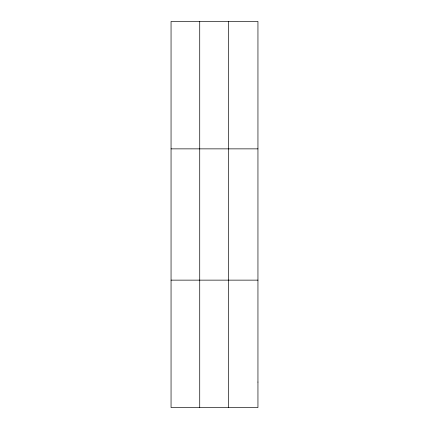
<?xml version="1.0" encoding="UTF-8"?>
<svg xmlns="http://www.w3.org/2000/svg" width="429" height="429" viewBox="0 0 429 429"><rect width="100%" height="100%" fill="white"/><g stroke="black" fill="none" stroke-linecap="round" stroke-linejoin="round"><path stroke-width="0.64" d="M199.726 407.55L199.726 21.45M228.405 407.55L228.405 21.45M171.053 148.863L257.947 148.863M171.053 280.137L257.947 280.137M257.947 382.067L257.947 407.55L171.053 407.55L171.053 21.45L257.947 21.45L257.947 382.067"/></g></svg>
